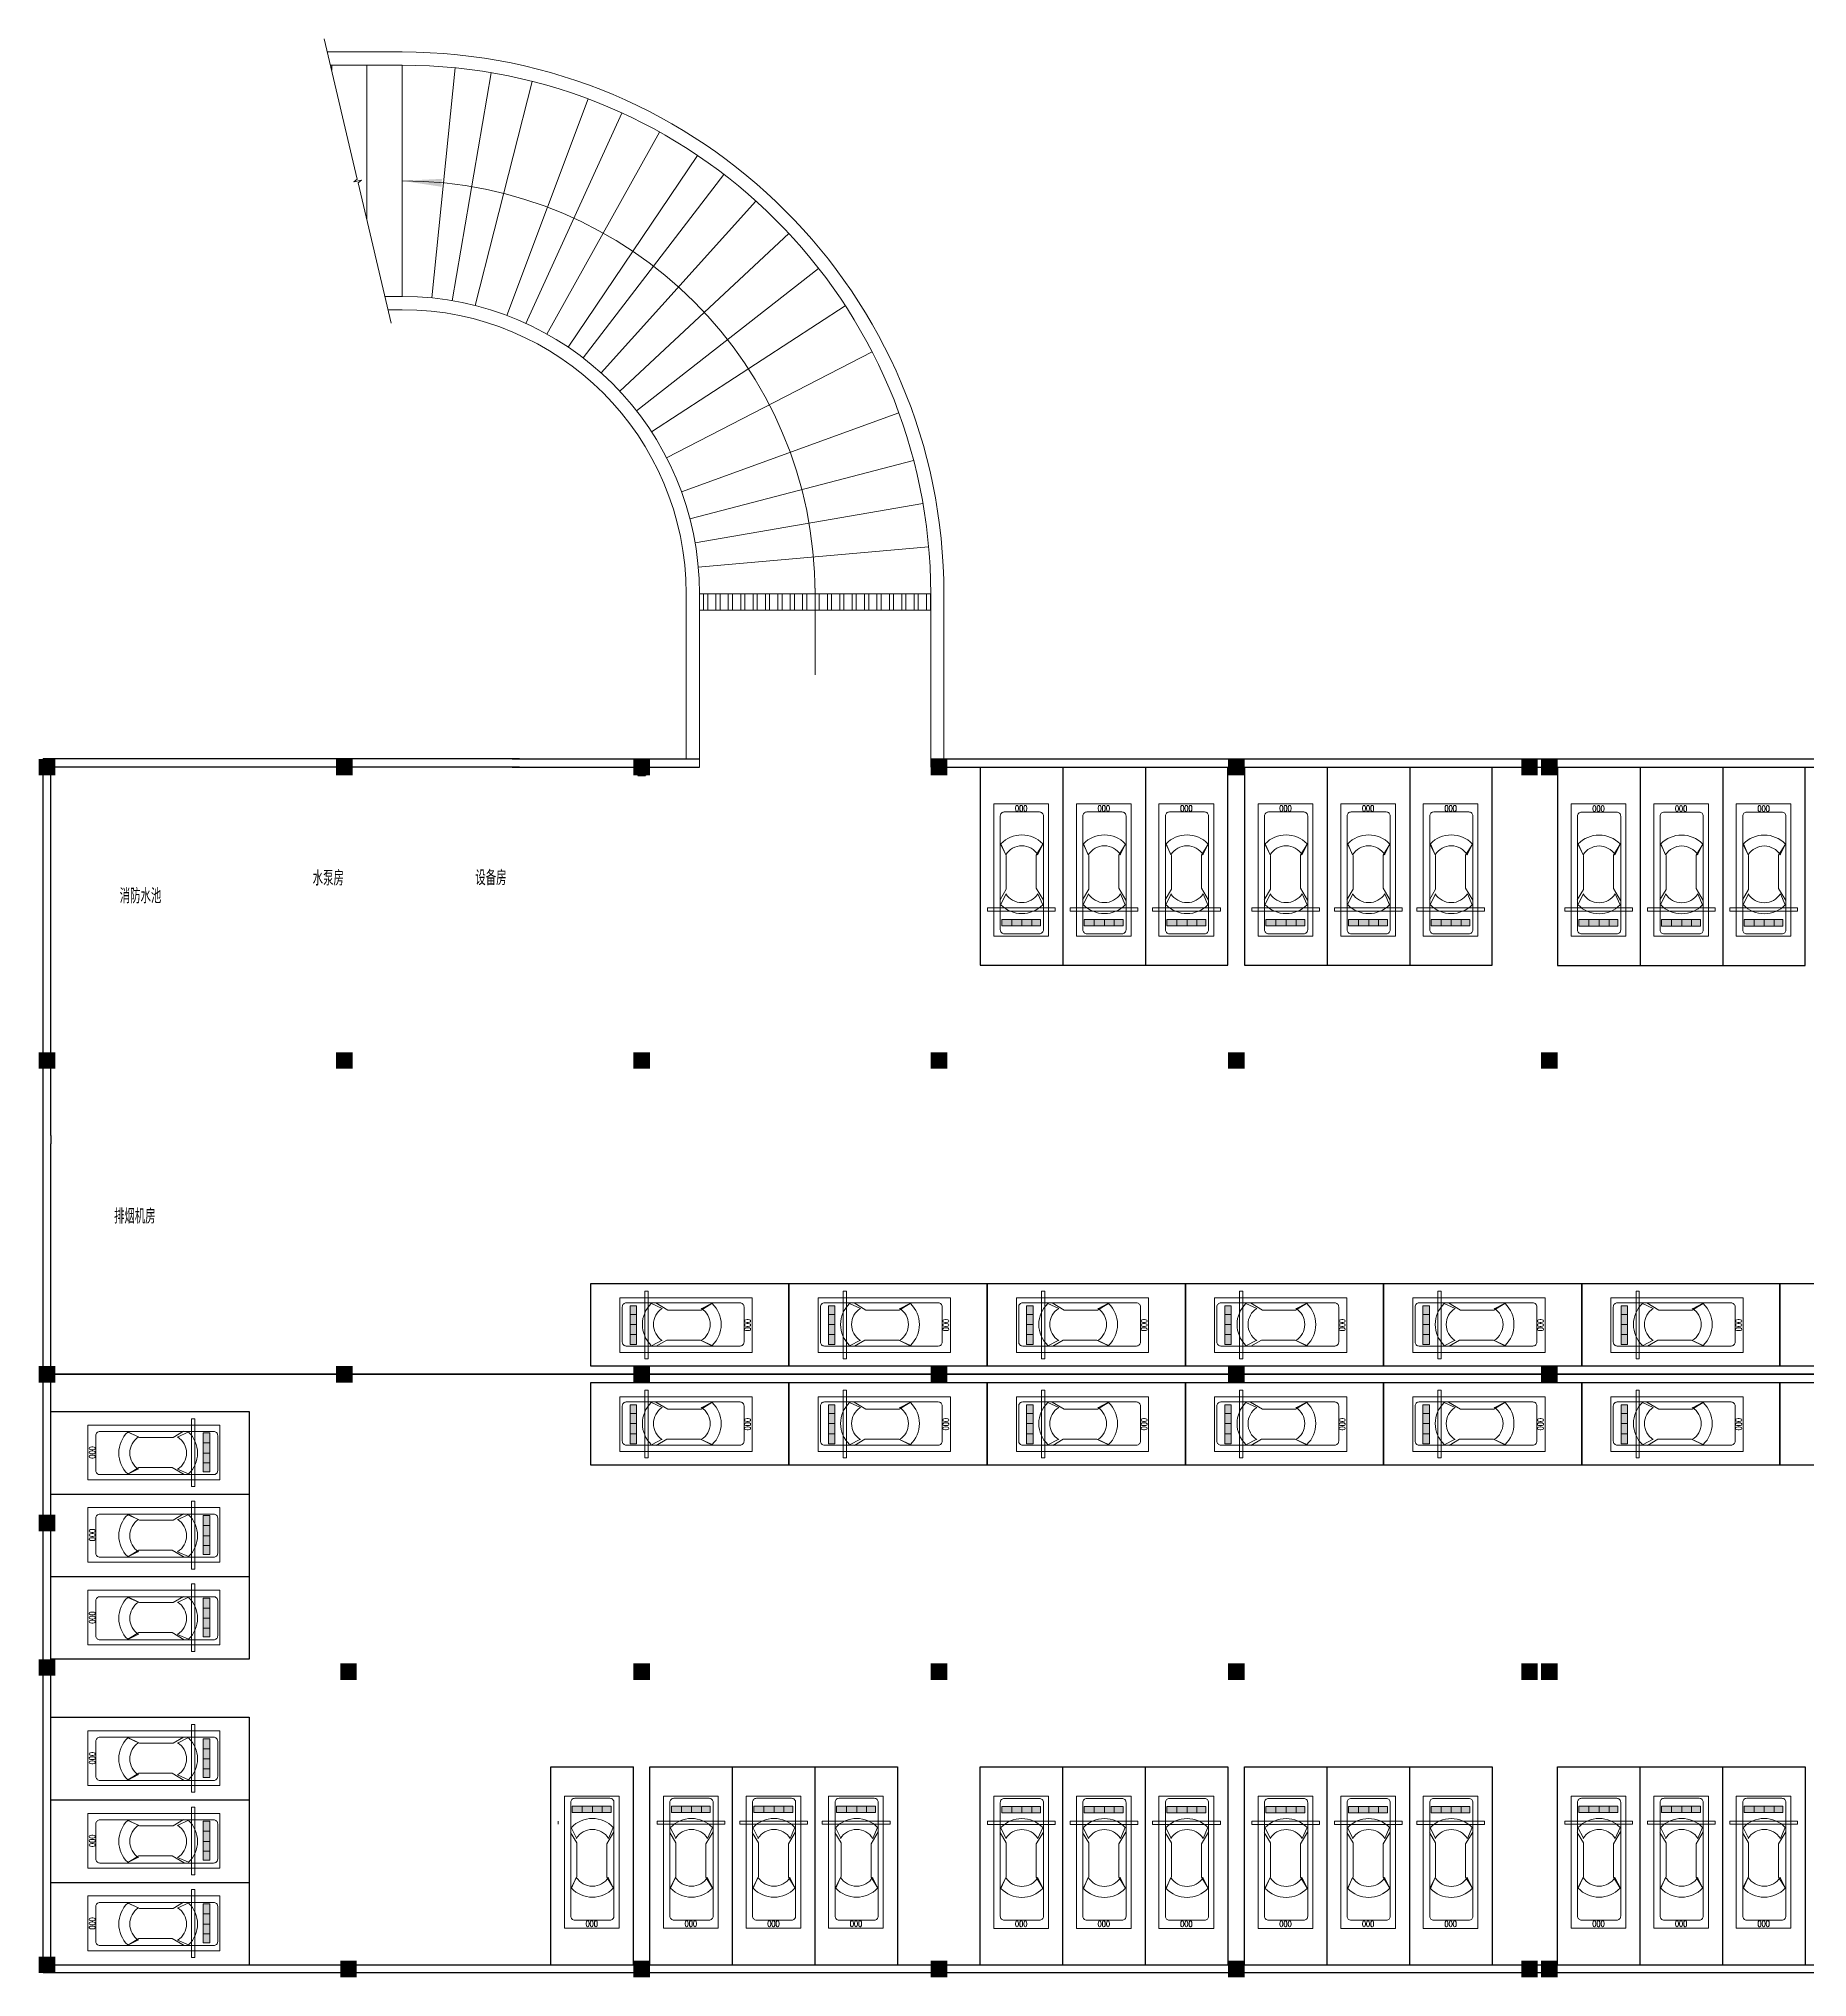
# Model space of a CAD drawing. Extents: x 5719244 to 11985375, y 1211094 to 3157953.
# Drawn here: x 11752939 to 11806473, y 3036740 to 3095415 of the extents above; entities that cross this region are included whole.
import ezdxf

# ---------------------------------------------------------------- set-up
doc = ezdxf.new("R2010")
doc.units = 0
doc.header["$LTSCALE"] = 500
doc.header["$MEASUREMENT"] = 0
doc.layers.get('0').update_dxf_attribs({"linetype": 'CONTINUOUS', "lineweight": 0})
for name, color, linetype, lineweight in [('A-car2', 35, 'CONTINUOUS', 9), ('COLUMN', 7, 'CONTINUOUS', 0), ('DIM', 3, 'CONTINUOUS', 0), ('PUB_DIM', 3, 'CONTINUOUS', 0), ('STAIR', 2, 'CONTINUOUS', 0), ('WALL', 255, 'CONTINUOUS', 30), ('WINDOW', 4, 'CONTINUOUS', 0), ('墙-砼墙填充', 252, 'CONTINUOUS', 9), ('防烟分区', 1, 'CONTINUOUS', 100)]:
    doc.layers.add(name, color=color, linetype=linetype, lineweight=lineweight)
doc.layers.add('标注1', color=7, linetype='CONTINUOUS')
doc.layers.add('车位', color=255, linetype='CONTINUOUS')
doc.styles.add('gpsxw', font='txt.shx', dxfattribs={"width": 0.7, "bigfont": 'hztxt.shx'})
doc.styles.get("Standard").update_dxf_attribs({"font": 'ROMAND', "width": 0.8})

# ---------------------------------------------------------------- blocks, each defined once
blk = doc.blocks.new('_FZH')
blk.add_solid([(-0.5, -0.5), (0.5, -0.5), (-0.5, 0.5), (0.5, 0.5)])
blk = doc.blocks.new('_ARROW')
blk.add_solid([(0, 0), (-1, 0.1), (-1, -0.1)])
blk = doc.blocks.new('车位(有车挡车器）')
h = blk.add_hatch(color=2)
h.paths.add_polyline_path([(0.376, 6.16), (0.376, 5.839), (0.815, 5.839), (0.815, 6.16)])
h.paths.add_polyline_path([(1.813, 5.839), (1.813, 6.16), (1.308, 6.16), (1.308, 5.839)])
h = blk.add_hatch(color=256)
h.paths.add_polyline_path([(0.815, 6.16), (0.815, 5.839), (1.308, 5.839), (1.308, 6.16)])
h.paths.add_polyline_path([(1.813, 5.839), (2.312, 5.839), (2.312, 6.16), (1.813, 6.16)])
for p, q in [((0.376, 5.839), (0.376, 6.16)), ((0.376, 6.16), (2.312, 6.16)), ((2.312, 5.839), (0.376, 5.839)), ((0.815, 6.16), (0.815, 5.839)), ((1.308, 6.16), (1.308, 5.839)), ((1.813, 6.16), (1.813, 5.839)), ((2.312, 6.16), (2.312, 5.839))]:
    blk.add_line(p, q)
at = {"color": 140}
for p, q in [((0.267, 5.105), (0.506, 4.559)), ((2.35, 5.071), (2.111, 4.593)), ((0.267, 2.104), (0.506, 2.581)), ((2.35, 2.07), (2.111, 2.615))]:
    blk.add_line(p, q, dxfattribs=at)
at = {"color": 252}
blk.add_lwpolyline([(-0.02, 6.668), (2.705, 6.668), (2.705, 0.077), (-0.02, 0.077)], close=True, dxfattribs=at)
at = {"color": 140}
blk.add_lwpolyline([(0.233, 6.354, -0.414214), (0.433, 6.554), (2.184, 6.554, -0.414214), (2.384, 6.354), (2.384, 0.684, -0.414214), (2.184, 0.484), (0.433, 0.484, -0.414214), (0.233, 0.684)], format="xyb", close=True, dxfattribs=at)
for points in [[(0.236, 4.881), (0.592, 4.288), (0.592, 2.629), (0.259, 2.083)], [(2.395, 4.857), (2.087, 4.336), (2.087, 2.652), (2.372, 2.083)]]:
    blk.add_lwpolyline(points, dxfattribs=at)
for centre, radius, start, end in [((1.309, 4.107), 1.443, 43.79054, 136.20946), ((1.309, 4.055), 0.947, 32.13461, 147.86539), ((1.309, 3.068), 1.443, 223.79054, 316.20946), ((1.309, 3.119), 0.947, 212.13461, 327.86539)]:
    blk.add_arc(centre, radius, start, end, dxfattribs=at)
at = {"insert": (1.032, 0.456), "char_height": 0.3, "attachment_point": 1}
blk.add_mtext('000', dxfattribs=at)

msp = doc.modelspace()

# ---------------------------------------------------------------- hatches: boundary and pattern name
at = {"layer": 'WINDOW'}
h = msp.add_hatch(dxfattribs=at)
h.set_pattern_fill('ANSI32', color=256, scale=1000, angle=45, style=0)
h.set_pattern_definition([(90, (10638687.44, 3301709.24), (-375, 6e-14), []), (90, (10638812.44, 3301834.24), (-375, 6e-14), [])])
h.paths.add_polyline_path([(11779938.7, 3078115.4), (11779938.7, 3078615.4), (11772938.7, 3078615.4), (11772938.7, 3078115.4)])

# ---------------------------------------------------------------- linework, layer by layer
at = {"ltscale": 3}
for p, q in [((11763925.7, 3095015.4), (11761675.2, 3095015.4)), ((11763938.7, 3094615.4), (11761769.5, 3094615.4)), ((11763938.7, 3087615.4), (11763419.5, 3087615.4)), ((11763938.7, 3087215.4), (11763513.7, 3087215.4)), ((11776437.6, 3078783.8), (11776437.6, 3076161.1)), ((11772538.7, 3078615.4), (11772538.7, 3073615.4)), ((11772938.7, 3078615.4), (11772938.7, 3073370.4)), ((11779938.7, 3078615.4), (11779938.7, 3073370.4)), ((11780338.7, 3078615.4), (11780338.7, 3073615.4))]:
    msp.add_line(p, q, dxfattribs=at)
for radius in [16400, 16000, 12500, 9000, 8600]:
    msp.add_arc((11763938.7, 3078615.4), radius, 0, 90, dxfattribs=at)
at = {"layer": 'A-car2'}
for p, q in [((11781658, 3069012.2), (11781658, 3069112.2)), ((11781658, 3069112.2), (11783708.5, 3069112.2)), ((11783708.5, 3069012.2), (11781658, 3069012.2)), ((11783708.5, 3069112.2), (11783708.5, 3069012.2)), ((11784158, 3069012.2), (11784158, 3069112.2)), ((11784158, 3069112.2), (11786208.5, 3069112.2)), ((11786208.5, 3069012.2), (11784158, 3069012.2)), ((11786208.5, 3069112.2), (11786208.5, 3069012.2)), ((11786658, 3069012.2), (11786658, 3069112.2)), ((11786658, 3069112.2), (11788708.5, 3069112.2)), ((11788708.5, 3069012.2), (11786658, 3069012.2)), ((11788708.5, 3069112.2), (11788708.5, 3069012.2)), ((11789658, 3069012.2), (11789658, 3069112.2)), ((11789658, 3069112.2), (11791708.5, 3069112.2)), ((11791708.5, 3069012.2), (11789658, 3069012.2)), ((11791708.5, 3069112.2), (11791708.5, 3069012.2)), ((11792158, 3069012.2), (11792158, 3069112.2)), ((11792158, 3069112.2), (11794208.5, 3069112.2)), ((11794208.5, 3069012.2), (11792158, 3069012.2)), ((11794208.5, 3069112.2), (11794208.5, 3069012.2)), ((11794658, 3069012.2), (11794658, 3069112.2)), ((11794658, 3069112.2), (11796708.5, 3069112.2)), ((11796708.5, 3069012.2), (11794658, 3069012.2)), ((11796708.5, 3069112.2), (11796708.5, 3069012.2)), ((11799133, 3069007.2), (11799133, 3069107.2)), ((11799133, 3069107.2), (11801183.5, 3069107.2)), ((11801183.5, 3069007.2), (11799133, 3069007.2)), ((11801183.5, 3069107.2), (11801183.5, 3069007.2)), ((11801633, 3069007.2), (11801633, 3069107.2)), ((11801633, 3069107.2), (11803683.5, 3069107.2)), ((11803683.5, 3069007.2), (11801633, 3069007.2)), ((11803683.5, 3069107.2), (11803683.5, 3069007.2)), ((11804133, 3069007.2), (11804133, 3069107.2)), ((11804133, 3069107.2), (11806183.5, 3069107.2)), ((11806183.5, 3069007.2), (11804133, 3069007.2)), ((11806183.5, 3069107.2), (11806183.5, 3069007.2)), ((11771289.7, 3057510.2), (11771289.7, 3055459.7)), ((11771389.7, 3057510.2), (11771289.7, 3057510.2)), ((11771389.7, 3055459.7), (11771389.7, 3057510.2)), ((11777289.7, 3057510.2), (11777289.7, 3055459.7)), ((11777389.7, 3057510.2), (11777289.7, 3057510.2)), ((11777389.7, 3055459.7), (11777389.7, 3057510.2)), ((11783289.7, 3057510.2), (11783289.7, 3055459.7)), ((11783389.7, 3057510.2), (11783289.7, 3057510.2)), ((11783389.7, 3055459.7), (11783389.7, 3057510.2)), ((11789289.7, 3057510.2), (11789289.7, 3055459.7)), ((11789389.7, 3057510.2), (11789289.7, 3057510.2)), ((11789389.7, 3055459.7), (11789389.7, 3057510.2)), ((11795289.7, 3057510.2), (11795289.7, 3055459.7)), ((11795389.7, 3057510.2), (11795289.7, 3057510.2)), ((11795389.7, 3055459.7), (11795389.7, 3057510.2)), ((11801289.7, 3057510.2), (11801289.7, 3055459.7)), ((11801389.7, 3057510.2), (11801289.7, 3057510.2)), ((11801389.7, 3055459.7), (11801389.7, 3057510.2)), ((11771289.7, 3055459.7), (11771389.7, 3055459.7)), ((11777289.7, 3055459.7), (11777389.7, 3055459.7)), ((11783289.7, 3055459.7), (11783389.7, 3055459.7)), ((11789289.7, 3055459.7), (11789389.7, 3055459.7)), ((11795289.7, 3055459.7), (11795389.7, 3055459.7)), ((11801289.7, 3055459.7), (11801389.7, 3055459.7)), ((11771289.7, 3054510.2), (11771289.7, 3052459.7)), ((11771389.7, 3054510.2), (11771289.7, 3054510.2)), ((11771389.7, 3052459.7), (11771389.7, 3054510.2)), ((11777289.7, 3054510.2), (11777289.7, 3052459.7)), ((11777389.7, 3054510.2), (11777289.7, 3054510.2)), ((11777389.7, 3052459.7), (11777389.7, 3054510.2)), ((11783289.7, 3054510.2), (11783289.7, 3052459.7)), ((11783389.7, 3054510.2), (11783289.7, 3054510.2)), ((11783389.7, 3052459.7), (11783389.7, 3054510.2)), ((11789289.7, 3054510.2), (11789289.7, 3052459.7)), ((11789389.7, 3054510.2), (11789289.7, 3054510.2)), ((11789389.7, 3052459.7), (11789389.7, 3054510.2)), ((11795289.7, 3054510.2), (11795289.7, 3052459.7)), ((11795389.7, 3054510.2), (11795289.7, 3054510.2)), ((11795389.7, 3052459.7), (11795389.7, 3054510.2)), ((11801289.7, 3054510.2), (11801289.7, 3052459.7)), ((11801389.7, 3054510.2), (11801289.7, 3054510.2)), ((11801389.7, 3052459.7), (11801389.7, 3054510.2)), ((11757566.9, 3053646.1), (11757566.9, 3051595.6)), ((11757566.9, 3053646.1), (11757666.9, 3053646.1)), ((11757666.9, 3051595.6), (11757666.9, 3053646.1)), ((11771289.7, 3052459.7), (11771389.7, 3052459.7)), ((11777289.7, 3052459.7), (11777389.7, 3052459.7)), ((11783289.7, 3052459.7), (11783389.7, 3052459.7)), ((11789289.7, 3052459.7), (11789389.7, 3052459.7)), ((11795289.7, 3052459.7), (11795389.7, 3052459.7)), ((11801289.7, 3052459.7), (11801389.7, 3052459.7)), ((11757566.9, 3051595.6), (11757666.9, 3051595.6)), ((11757666.9, 3051146.1), (11757566.9, 3051146.1)), ((11757566.9, 3051146.1), (11757566.9, 3049095.6)), ((11757666.9, 3049095.6), (11757666.9, 3051146.1)), ((11757566.9, 3049095.6), (11757666.9, 3049095.6)), ((11757666.9, 3048646.1), (11757566.9, 3048646.1)), ((11757566.9, 3048646.1), (11757566.9, 3046595.6)), ((11757666.9, 3046595.6), (11757666.9, 3048646.1)), ((11757566.9, 3046595.6), (11757666.9, 3046595.6)), ((11757566.9, 3044391.1), (11757566.9, 3042340.6)), ((11757566.9, 3044391.1), (11757666.9, 3044391.1)), ((11757666.9, 3042340.6), (11757666.9, 3044391.1)), ((11757566.9, 3042340.6), (11757666.9, 3042340.6)), ((11757666.9, 3041891.1), (11757566.9, 3041891.1)), ((11757566.9, 3041891.1), (11757566.9, 3039840.6)), ((11757666.9, 3039840.6), (11757666.9, 3041891.1)), ((11768658, 3041468.5), (11768658, 3041368.5)), ((11773708.5, 3041468.5), (11771658, 3041468.5)), ((11771658, 3041468.5), (11771658, 3041368.5)), ((11771658, 3041368.5), (11773708.5, 3041368.5)), ((11773708.5, 3041368.5), (11773708.5, 3041468.5)), ((11776208.5, 3041468.5), (11774158, 3041468.5)), ((11774158, 3041468.5), (11774158, 3041368.5)), ((11774158, 3041368.5), (11776208.5, 3041368.5)), ((11776208.5, 3041368.5), (11776208.5, 3041468.5)), ((11778708.5, 3041468.5), (11776658, 3041468.5)), ((11776658, 3041468.5), (11776658, 3041368.5)), ((11776658, 3041368.5), (11778708.5, 3041368.5)), ((11778708.5, 3041368.5), (11778708.5, 3041468.5)), ((11783708.5, 3041463.5), (11781658, 3041463.5)), ((11781658, 3041463.5), (11781658, 3041363.5)), ((11781658, 3041363.5), (11783708.5, 3041363.5)), ((11783708.5, 3041363.5), (11783708.5, 3041463.5)), ((11786208.5, 3041463.5), (11784158, 3041463.5)), ((11784158, 3041463.5), (11784158, 3041363.5)), ((11784158, 3041363.5), (11786208.5, 3041363.5)), ((11786208.5, 3041363.5), (11786208.5, 3041463.5)), ((11788708.5, 3041463.5), (11786658, 3041463.5)), ((11786658, 3041463.5), (11786658, 3041363.5)), ((11786658, 3041363.5), (11788708.5, 3041363.5)), ((11788708.5, 3041363.5), (11788708.5, 3041463.5)), ((11791708.5, 3041463.5), (11789658, 3041463.5)), ((11789658, 3041463.5), (11789658, 3041363.5)), ((11789658, 3041363.5), (11791708.5, 3041363.5)), ((11791708.5, 3041363.5), (11791708.5, 3041463.5)), ((11794208.5, 3041463.5), (11792158, 3041463.5)), ((11792158, 3041463.5), (11792158, 3041363.5)), ((11792158, 3041363.5), (11794208.5, 3041363.5)), ((11794208.5, 3041363.5), (11794208.5, 3041463.5)), ((11796708.5, 3041463.5), (11794658, 3041463.5)), ((11794658, 3041463.5), (11794658, 3041363.5)), ((11794658, 3041363.5), (11796708.5, 3041363.5)), ((11796708.5, 3041363.5), (11796708.5, 3041463.5)), ((11801183.5, 3041468.5), (11799133, 3041468.5)), ((11799133, 3041468.5), (11799133, 3041368.5)), ((11799133, 3041368.5), (11801183.5, 3041368.5)), ((11801183.5, 3041368.5), (11801183.5, 3041468.5)), ((11803683.5, 3041468.5), (11801633, 3041468.5)), ((11801633, 3041468.5), (11801633, 3041368.5)), ((11801633, 3041368.5), (11803683.5, 3041368.5)), ((11803683.5, 3041368.5), (11803683.5, 3041468.5)), ((11806183.5, 3041468.5), (11804133, 3041468.5)), ((11804133, 3041468.5), (11804133, 3041368.5)), ((11804133, 3041368.5), (11806183.5, 3041368.5)), ((11806183.5, 3041368.5), (11806183.5, 3041468.5)), ((11757566.9, 3039840.6), (11757666.9, 3039840.6)), ((11757666.9, 3039391.1), (11757566.9, 3039391.1)), ((11757566.9, 3039391.1), (11757566.9, 3037340.6)), ((11757666.9, 3037340.6), (11757666.9, 3039391.1)), ((11757566.9, 3037340.6), (11757666.9, 3037340.6))]:
    msp.add_line(p, q, dxfattribs=at)
at = {"layer": 'DIM', "ltscale": 3}
for p, q in [((11761805.7, 3094461.8), (11761805.7, 3094615.4)), ((11772938.7, 3078615.4), (11779938.7, 3078615.4)), ((11772938.7, 3078115.4), (11779938.7, 3078115.4))]:
    msp.add_line(p, q, dxfattribs=at)
at = {"layer": 'STAIR'}
for p, q in [((11762581.9, 3091168.6), (11761580.9, 3095415.4)), ((11762478.9, 3091082.7), (11762581.9, 3091168.6)), ((11762712.5, 3091137.8), (11762478.9, 3091082.7)), ((11762609.5, 3091051.8), (11762712.5, 3091137.8)), ((11763610.5, 3086805.1), (11762609.5, 3091051.8))]:
    msp.add_line(p, q, dxfattribs=at)
at = {"layer": 'WALL'}
for p, q in [((11753068.7, 3036870.4), (11753068.7, 3073615.4)), ((11758327.3, 3073615.4), (11753068.7, 3073615.4)), ((11764988.7, 3073615.4), (11758182.8, 3073615.4)), ((11767488.7, 3073615.4), (11764988.7, 3073615.4)), ((11767272.8, 3073615.3), (11772938.7, 3073615.3)), ((11779938.7, 3073615.3), (11958384.6, 3073615.3)), ((11758327.3, 3073365.4), (11753308.7, 3073365.4)), ((11753308.7, 3064610.4), (11753308.7, 3073365.4)), ((11765913.7, 3073365.4), (11758182.8, 3073365.4)), ((11762063.7, 3073365.4), (11759313.7, 3073365.4)), ((11762063.7, 3073365.4), (11759313.7, 3073365.4)), ((11762988.7, 3073365.4), (11762313.7, 3073365.4)), ((11765663.7, 3073365.4), (11764988.7, 3073365.4)), ((11767488.7, 3073365.4), (11765913.7, 3073365.4)), ((11767271.7, 3073365.4), (11771068.5, 3073365.4)), ((11771068.7, 3073370.4), (11771068.7, 3073120.4)), ((11771068.7, 3073120.4), (11771308.7, 3073120.4)), ((11771308.7, 3073370.4), (11772938.7, 3073370.4)), ((11771308.7, 3073370.4), (11771308.7, 3073120.4)), ((11779938.7, 3073370.4), (11837413.7, 3073370.4)), ((11753308.7, 3062215.4), (11753308.7, 3064370.4)), ((11753308.7, 3055110.4), (11753308.7, 3061965.4)), ((11753308.7, 3037110.4), (11753308.7, 3054870.4)), ((11762308.7, 3054870.4), (11762308.7, 3054870.4)), ((11837413.7, 3037110.4), (11753308.7, 3037110.4)), ((11762068.7, 3037110.4), (11753308.7, 3037110.4)), ((11771063.7, 3037110.4), (11762308.7, 3037110.4)), ((11922638.7, 3036870.4), (11753068.7, 3036870.4))]:
    msp.add_line(p, q, dxfattribs=at)
at = {"layer": 'WALL', "ltscale": 3}
msp.add_line((11753308.7, 3062215.4), (11753308.7, 3061965.4), dxfattribs=at)
at = {"layer": 'WINDOW'}
for p, q in [((11762872.2, 3089937.1), (11762872.2, 3094615.4)), ((11763938.7, 3087615.4), (11763938.7, 3094615.4)), ((11764840, 3087570.1), (11765541, 3094534.9)), ((11765453, 3087487.1), (11766630.8, 3094387.3)), ((11766152.7, 3087338.8), (11767874.7, 3094123.7)), ((11767104.1, 3087040.3), (11769566.2, 3093593.1)), ((11767682.1, 3086799.9), (11770593.6, 3093165.7)), ((11768320.2, 3086476.8), (11771728, 3092591.3)), ((11768967.4, 3086079.4), (11772878.7, 3091884.8)), ((11769418.3, 3085755), (11773680.3, 3091308)), ((11769963.2, 3085301.6), (11774648.9, 3090502)), ((11770525.3, 3084748.6), (11775648.3, 3089518.9)), ((11771030.8, 3084156.3), (11776546.9, 3088465.9)), ((11771484.7, 3083520.2), (11777353.8, 3087335.1)), ((11771940.5, 3082734.9), (11778164.2, 3085939)), ((11772393.9, 3081699.1), (11778970.2, 3084097.6)), ((11772647.8, 3080885.2), (11779421.5, 3082650.7)), ((11772806.2, 3080154), (11779703.1, 3081350.8)), ((11772902.9, 3079417.3), (11779875.1, 3080041.1))]:
    msp.add_line(p, q, dxfattribs=at)
at = {"layer": '车位', "ltscale": 3}
for p, q in [((11781438.7, 3073370.4), (11781438.7, 3067370.4)), ((11783938.7, 3073370.4), (11783938.7, 3067370.4)), ((11786438.7, 3073370.4), (11786438.7, 3067370.4)), ((11788938.7, 3067370.4), (11788938.7, 3073370.4)), ((11789438.7, 3073370.4), (11789438.7, 3067370.4)), ((11791938.7, 3073370.4), (11791938.7, 3067370.4)), ((11794438.7, 3073370.4), (11794438.7, 3067370.4)), ((11796938.7, 3067370.4), (11796938.7, 3073370.4)), ((11798913.7, 3073365.4), (11798913.7, 3067365.4)), ((11801413.7, 3073365.4), (11801413.7, 3067365.4)), ((11803913.7, 3073365.4), (11803913.7, 3067365.4)), ((11806413.7, 3067365.4), (11806413.7, 3073365.4)), ((11781438.7, 3067370.4), (11783938.7, 3067370.4)), ((11783938.7, 3067370.4), (11786438.7, 3067370.4)), ((11786438.7, 3067370.4), (11788938.7, 3067370.4)), ((11789438.7, 3067370.4), (11791938.7, 3067370.4)), ((11791938.7, 3067370.4), (11794438.7, 3067370.4)), ((11794438.7, 3067370.4), (11796938.7, 3067370.4)), ((11798913.7, 3067365.4), (11801413.7, 3067365.4)), ((11801413.7, 3067365.4), (11803913.7, 3067365.4)), ((11803913.7, 3067365.4), (11806413.7, 3067365.4)), ((11769647.9, 3057740.4), (11775647.9, 3057740.4)), ((11769647.9, 3055240.4), (11769647.9, 3057740.4)), ((11775647.9, 3057740.4), (11775647.9, 3055240.4)), ((11775647.9, 3057740.4), (11781647.9, 3057740.4)), ((11775647.9, 3055240.4), (11775647.9, 3057740.4)), ((11781647.9, 3057740.4), (11781647.9, 3055240.4)), ((11781647.9, 3057740.4), (11787647.9, 3057740.4)), ((11781647.9, 3055240.4), (11781647.9, 3057740.4)), ((11787647.9, 3057740.4), (11787647.9, 3055240.4)), ((11787647.9, 3057740.4), (11793647.9, 3057740.4)), ((11787647.9, 3055240.4), (11787647.9, 3057740.4)), ((11793647.9, 3057740.4), (11793647.9, 3055240.4)), ((11793647.9, 3057740.4), (11799647.9, 3057740.4)), ((11793647.9, 3055240.4), (11793647.9, 3057740.4)), ((11799647.9, 3057740.4), (11799647.9, 3055240.4)), ((11799647.9, 3057740.4), (11805647.9, 3057740.4)), ((11799647.9, 3055240.4), (11799647.9, 3057740.4)), ((11805647.9, 3057740.4), (11805647.9, 3055240.4)), ((11805647.9, 3057740.4), (11811647.9, 3057740.4)), ((11805647.9, 3055240.4), (11805647.9, 3057740.4)), ((11775647.9, 3055240.4), (11769647.9, 3055240.4)), ((11781647.9, 3055240.4), (11775647.9, 3055240.4)), ((11787647.9, 3055240.4), (11781647.9, 3055240.4)), ((11793647.9, 3055240.4), (11787647.9, 3055240.4)), ((11799647.9, 3055240.4), (11793647.9, 3055240.4)), ((11805647.9, 3055240.4), (11799647.9, 3055240.4)), ((11811647.9, 3055240.4), (11805647.9, 3055240.4)), ((11769647.9, 3054740.4), (11775647.9, 3054740.4)), ((11769647.9, 3052240.4), (11769647.9, 3054740.4)), ((11775647.9, 3054740.4), (11775647.9, 3052240.4)), ((11775647.9, 3054740.4), (11781647.9, 3054740.4)), ((11775647.9, 3052240.4), (11775647.9, 3054740.4)), ((11781647.9, 3054740.4), (11781647.9, 3052240.4)), ((11781647.9, 3054740.4), (11787647.9, 3054740.4)), ((11781647.9, 3052240.4), (11781647.9, 3054740.4)), ((11787647.9, 3054740.4), (11787647.9, 3052240.4)), ((11787647.9, 3054740.4), (11793647.9, 3054740.4)), ((11787647.9, 3052240.4), (11787647.9, 3054740.4)), ((11793647.9, 3054740.4), (11793647.9, 3052240.4)), ((11793647.9, 3054740.4), (11799647.9, 3054740.4)), ((11793647.9, 3052240.4), (11793647.9, 3054740.4)), ((11799647.9, 3054740.4), (11799647.9, 3052240.4)), ((11799647.9, 3054740.4), (11805647.9, 3054740.4)), ((11799647.9, 3052240.4), (11799647.9, 3054740.4)), ((11805647.9, 3054740.4), (11805647.9, 3052240.4)), ((11805647.9, 3054740.4), (11811647.9, 3054740.4)), ((11805647.9, 3052240.4), (11805647.9, 3054740.4)), ((11753308.7, 3053865.4), (11759308.7, 3053865.4)), ((11753308.7, 3051365.4), (11753308.7, 3053865.4)), ((11759308.7, 3053865.4), (11759308.7, 3051365.4)), ((11775647.9, 3052240.4), (11769647.9, 3052240.4)), ((11781647.9, 3052240.4), (11775647.9, 3052240.4)), ((11787647.9, 3052240.4), (11781647.9, 3052240.4)), ((11793647.9, 3052240.4), (11787647.9, 3052240.4)), ((11799647.9, 3052240.4), (11793647.9, 3052240.4)), ((11805647.9, 3052240.4), (11799647.9, 3052240.4)), ((11811647.9, 3052240.4), (11805647.9, 3052240.4)), ((11753308.7, 3051365.4), (11759308.7, 3051365.4)), ((11753308.7, 3048865.4), (11753308.7, 3051365.4)), ((11759308.7, 3051365.4), (11759308.7, 3048865.4)), ((11753308.7, 3048865.4), (11759308.7, 3048865.4)), ((11753308.7, 3046365.4), (11753308.7, 3048865.4)), ((11759308.7, 3048865.4), (11759308.7, 3046365.4)), ((11759308.7, 3046365.4), (11753308.7, 3046365.4)), ((11753308.7, 3044610.4), (11759308.7, 3044610.4)), ((11753308.7, 3042110.4), (11753308.7, 3044610.4)), ((11759308.7, 3044610.4), (11759308.7, 3042110.4)), ((11768438.7, 3037110.4), (11768438.7, 3043110.4)), ((11768438.7, 3043110.4), (11770938.7, 3043110.4)), ((11770938.7, 3037110.4), (11770938.7, 3043110.4)), ((11771438.7, 3037110.4), (11771438.7, 3043110.4)), ((11771438.7, 3043110.4), (11773938.7, 3043110.4)), ((11773938.7, 3037110.4), (11773938.7, 3043110.4)), ((11773938.7, 3043110.4), (11776438.7, 3043110.4)), ((11776438.7, 3037110.4), (11776438.7, 3043110.4)), ((11776438.7, 3043110.4), (11778938.7, 3043110.4)), ((11778938.7, 3043110.4), (11778938.7, 3037110.4)), ((11781438.7, 3037105.4), (11781438.7, 3043105.4)), ((11781438.7, 3043105.4), (11783938.7, 3043105.4)), ((11783938.7, 3037105.4), (11783938.7, 3043105.4)), ((11783938.7, 3043105.4), (11786438.7, 3043105.4)), ((11786438.7, 3037105.4), (11786438.7, 3043105.4)), ((11786438.7, 3043105.4), (11788938.7, 3043105.4)), ((11788938.7, 3043105.4), (11788938.7, 3037105.4)), ((11789438.7, 3037105.4), (11789438.7, 3043105.4)), ((11789438.7, 3043105.4), (11791938.7, 3043105.4)), ((11791938.7, 3037105.4), (11791938.7, 3043105.4)), ((11791938.7, 3043105.4), (11794438.7, 3043105.4)), ((11794438.7, 3037105.4), (11794438.7, 3043105.4)), ((11794438.7, 3043105.4), (11796938.7, 3043105.4)), ((11796938.7, 3043105.4), (11796938.7, 3037105.4)), ((11798913.7, 3037110.4), (11798913.7, 3043110.4)), ((11798913.7, 3043110.4), (11801413.7, 3043110.4)), ((11801413.7, 3037110.4), (11801413.7, 3043110.4)), ((11801413.7, 3043110.4), (11803913.7, 3043110.4)), ((11803913.7, 3037110.4), (11803913.7, 3043110.4)), ((11803913.7, 3043110.4), (11806413.7, 3043110.4)), ((11806413.7, 3043110.4), (11806413.7, 3037110.4)), ((11753308.7, 3042110.4), (11759308.7, 3042110.4)), ((11753308.7, 3039610.4), (11753308.7, 3042110.4)), ((11759308.7, 3042110.4), (11759308.7, 3039610.4)), ((11753308.7, 3039610.4), (11759308.7, 3039610.4)), ((11753308.7, 3037110.4), (11753308.7, 3039610.4)), ((11759308.7, 3039610.4), (11759308.7, 3037110.4)), ((11759308.7, 3037110.4), (11753308.7, 3037110.4)), ((11775661.8, 3037110.4), (11769661.8, 3037110.4)), ((11782161.8, 3037110.4), (11776161.8, 3037110.4))]:
    msp.add_line(p, q, dxfattribs=at)
at = {"layer": '防烟分区', "ltscale": 3}
for p, q in [((11759246.6, 3054990.4), (11753308.7, 3054990.4)), ((11858038.7, 3054990.4), (11759246.6, 3054990.4))]:
    msp.add_line(p, q, dxfattribs=at)

# ---------------------------------------------------------------- block references
at = {"layer": 'COLUMN', "xscale": 500, "yscale": 500, "zscale": 500}
for p in [(11753188.7, 3073365.4), (11762188.7, 3073365.4), (11771188.7, 3073365.4), (11780188.7, 3073365.4), (11789188.7, 3073365.4), (11798063.7, 3073365.4), (11798663.7, 3073365.4), (11753188.7, 3064490.4), (11762188.7, 3064490.4), (11771188.7, 3064490.4), (11780188.7, 3064490.4), (11789188.7, 3064490.4), (11798663.7, 3064490.4), (11753188.7, 3054990.4), (11762188.7, 3054990.4), (11771188.7, 3054990.4), (11780188.7, 3054990.4), (11789188.7, 3054990.4), (11798663.7, 3054990.4), (11753188.7, 3050490.4), (11753188.7, 3046115.4), (11762313.7, 3045990.4), (11771188.7, 3045990.4), (11780188.7, 3045990.4), (11789188.7, 3045990.4), (11798063.7, 3045990.4), (11798663.7, 3045990.4), (11753188.7, 3037115.4), (11762313.7, 3036990.4), (11771188.7, 3036990.4), (11780188.7, 3036990.4), (11789188.7, 3036990.4), (11798063.7, 3036990.4), (11798663.7, 3036990.4)]:
    msp.add_blockref('_FZH', p, dxfattribs=at)
at = {"layer": 'PUB_DIM', "xscale": 1200, "yscale": 1200, "zscale": 1200, "rotation": 177.1384898316978}
msp.add_blockref('_ARROW', (11763938.7, 3091115.4), dxfattribs=at)
at = {"layer": '墙-砼墙填充', "color": 0, "ltscale": 0.5, "yscale": 607.5, "zscale": 607.5}
for p, xscale, rotation in [((11783492.9, 3072306), 607.5, 179.9999999999999), ((11785992.9, 3072306), 607.5, 179.9999999999999), ((11788492.9, 3072306), 607.5, 179.9999999999999), ((11791492.9, 3072306), 607.5, 179.9999999999999), ((11793992.9, 3072306), 607.5, 179.9999999999999), ((11796492.9, 3072306), 607.5, 179.9999999999999), ((11800967.9, 3072301), 607.5, 179.9999999999999), ((11803467.9, 3072301), 607.5, 179.9999999999999), ((11805967.9, 3072301), 607.5, 179.9999999999999), ((11774583.5, 3057294.5), -607.5, 90), ((11780583.5, 3057294.5), -607.5, 90), ((11786583.5, 3057294.5), -607.5, 90), ((11792583.5, 3057294.5), -607.5, 90), ((11798583.5, 3057294.5), -607.5, 90), ((11804583.5, 3057294.5), -607.5, 90), ((11774583.5, 3054294.5), -607.5, 90), ((11780583.5, 3054294.5), -607.5, 90), ((11786583.5, 3054294.5), -607.5, 90), ((11792583.5, 3054294.5), -607.5, 90), ((11798583.5, 3054294.5), -607.5, 90), ((11804583.5, 3054294.5), -607.5, 90), ((11754373.1, 3051811.2), -607.5, 270), ((11754373.1, 3049311.2), -607.5, 270), ((11754373.1, 3046811.2), -607.5, 270), ((11754373.1, 3042556.2), -607.5, 270), ((11754373.1, 3040056.2), -607.5, 270), ((11754373.1, 3037556.2), -607.5, 270)]:
    msp.add_blockref('车位(有车挡车器）', p, dxfattribs=dict(at, xscale=xscale, rotation=rotation))
at = {"layer": '墙-砼墙填充', "color": 0, "ltscale": 0.5, "xscale": -607.5, "yscale": 607.5, "zscale": 607.5}
for p in [(11770492.9, 3038174.8), (11773492.9, 3038174.8), (11775992.9, 3038174.8), (11778492.9, 3038174.8), (11783492.9, 3038169.8), (11785992.9, 3038169.8), (11788492.9, 3038169.8), (11791492.9, 3038169.8), (11793992.9, 3038169.8), (11796492.9, 3038169.8), (11800967.9, 3038174.8), (11803467.9, 3038174.8), (11805967.9, 3038174.8)]:
    msp.add_blockref('车位(有车挡车器）', p, dxfattribs=at)

# ---------------------------------------------------------------- texts
at = {"layer": '标注1', "char_height": 450, "attachment_point": 1, "style": 'gpsxw'}
for s, width, insert in [('水泵房', 2037.731, (11761229.4, 3070234.3)), ('设备房', 1668.233, (11766153.9, 3070245.1)), ('消防水池', 4385.878, (11755388, 3069696.6)), ('排烟机房', 1927.598, (11755215.6, 3059999.7))]:
    msp.add_mtext_dynamic_manual_height_columns(s, width=width, gutter_width=2250, heights=[0], dxfattribs=dict(at, insert=insert))

doc.saveas('drawing.dxf')
